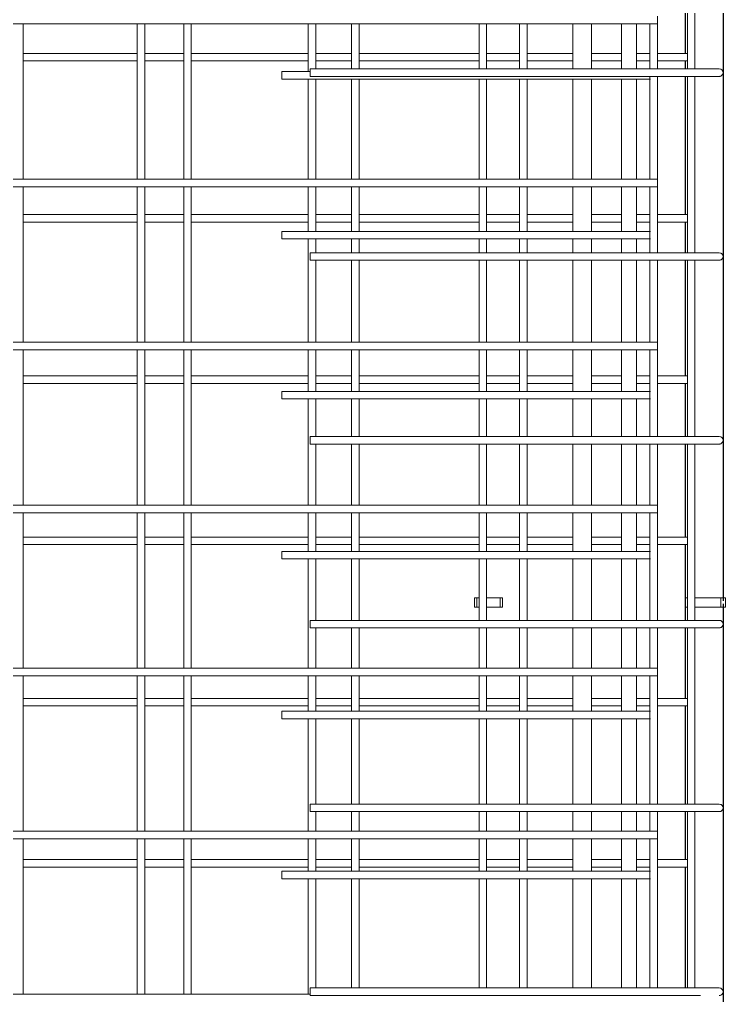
# Model space of a CAD drawing. Header units: millimetres. Extents: x 12491 to 23610, y -3081 to 6026.
# Drawn here: x 15365 to 16117, y 1246 to 2286 of the extents above; entities that cross this region are included whole.
import ezdxf

# ---------------------------------------------------------------- set-up
doc = ezdxf.new("R2010")
doc.units = ezdxf.units.MM
doc.linetypes.add('Dash', pattern=[6.36, 3.18, -3.18])
for name, color, linetype, lineweight in [('A-GENM', 13, 'Continuous', 18), ('A-WALL', 113, 'Continuous', 25), ('A-WALL-HDLN', 110, 'Dash', 25), ('S-RBAR', 171, 'Continuous', 18)]:
    doc.layers.add(name, color=color, linetype=linetype, lineweight=lineweight)

# ---------------------------------------------------------------- blocks, each defined once
blk = doc.blocks.new('RR spread anchor face based - RR-SA-2_5-200-V2-Elevation Front 1')
at = {"layer": 'A-GENM'}
for p, q in [((15849.6, 630), (15852.1, 630)), ((15849.6, 620), (15849.6, 630)), ((15852.1, 630), (15854.6, 630)), ((15852.1, 620), (15852.1, 630)), ((15862.6, 630), (15877.1, 630)), ((15877.1, 630), (15879.6, 630)), ((15877.1, 620), (15877.1, 630)), ((15879.6, 630), (15879.6, 620)), ((15852.1, 620), (15849.6, 620)), ((15854.6, 620), (15852.1, 620)), ((15877.1, 620), (15862.6, 620)), ((15879.6, 620), (15877.1, 620))]:
    blk.add_line(p, q, dxfattribs=at)
blk = doc.blocks.new('RR spread anchor face based - RR-SA-2_5-250-1726823-Elevation Front 1')
at = {"layer": 'A-GENM'}
for p, q in [((16074.6, 1670), (16076.6, 1670)), ((16084.6, 1670), (16112.1, 1670)), ((16112.1, 1670), (16117.1, 1670)), ((16112.1, 1660), (16112.1, 1670)), ((16117.1, 1670), (16117.1, 1660)), ((16076.6, 1660), (16074.6, 1660)), ((16112.1, 1660), (16084.6, 1660)), ((16117.1, 1660), (16112.1, 1660))]:
    blk.add_line(p, q, dxfattribs=at)

msp = doc.modelspace()

# ---------------------------------------------------------------- linework, layer by layer
at = {"layer": 'A-WALL'}
for p, q in [((16114.63777, 2990), (16114.63777, 1670)), ((16074.63777, 2249.93103), (16074.63777, 2413.68966)), ((16074.63777, 2233.4), (16074.63777, 2241.93103)), ((16074.63777, 2078.17241), (16074.63777, 2225.4)), ((16074.63777, 2037.6), (16074.63777, 2070.17241)), ((16074.63777, 1906.41379), (16074.63777, 2029.6)), ((16074.63777, 1841.8), (16074.63777, 1898.41379)), ((16074.63777, 1734.65517), (16074.63777, 1833.8)), ((16074.63777, 1646), (16074.63777, 1726.65517)), ((16114.63777, 1660), (16114.63777, 630)), ((16074.63777, 1562.89655), (16074.63777, 1638)), ((16074.63777, 1450.2), (16074.63777, 1554.89655)), ((16074.63777, 1391.13793), (16074.63777, 1442.2)), ((16074.63777, 1254.4), (16074.63777, 1383.13793))]:
    msp.add_line(p, q, dxfattribs=at)
at = {"layer": 'A-WALL-HDLN'}
msp.add_line((16114.63777, 1669.95039), (16114.63777, 1660.04961), dxfattribs=at)
at = {"layer": 'S-RBAR'}
for p, q in [((16076.58551, 2233.4), (16076.58551, 2421.2)), ((16084.58551, 2233.4), (16084.58551, 2421.2)), ((16044.58551, 2281.53076), (16044.58551, 2289.53076)), ((14866.49168, 2281.53076), (16044.58551, 2281.53076)), ((15369.10439, 2115.88644), (15369.10439, 2281.53076)), ((15490.59817, 2115.88644), (15490.59817, 2281.53076)), ((15498.59817, 2115.88644), (15498.59817, 2281.53076)), ((15539.97467, 2115.88644), (15539.97467, 2281.53076)), ((15547.97467, 2115.88644), (15547.97467, 2281.53076)), ((15672.59395, 2230.58793), (15672.59395, 2281.53076)), ((15680.59395, 2233.4), (15680.59395, 2281.53076)), ((15718.84495, 2233.4), (15718.84495, 2281.53076)), ((15726.84495, 2233.4), (15726.84495, 2281.53076)), ((15854.58973, 2233.4), (15854.58973, 2281.53076)), ((15862.58973, 2233.4), (15862.58973, 2281.53076)), ((15897.71523, 2233.4), (15897.71523, 2281.53076)), ((15905.71523, 2233.4), (15905.71523, 2281.53076)), ((15954.5695, 2233.4), (15954.5695, 2281.53076)), ((15974.5695, 2233.4), (15974.5695, 2281.53076)), ((16006.33133, 2233.4), (16006.33133, 2281.53076)), ((16022.33133, 2233.4), (16022.33133, 2281.53076)), ((16036.58551, 2233.4), (16036.58551, 2281.53076)), ((16044.58551, 2233.4), (16044.58551, 2281.53076)), ((15369.10439, 2249.93103), (15490.59817, 2249.93103)), ((15498.59817, 2249.93103), (15539.97467, 2249.93103)), ((15547.97467, 2249.93103), (15672.59395, 2249.93103)), ((15680.59395, 2249.93103), (15718.84495, 2249.93103)), ((15726.84495, 2249.93103), (15854.58973, 2249.93103)), ((15862.58973, 2249.93103), (15897.71523, 2249.93103)), ((15905.71523, 2249.93103), (15954.5695, 2249.93103)), ((15974.5695, 2249.93103), (16006.33133, 2249.93103)), ((16022.33133, 2249.93103), (16036.58551, 2249.93103)), ((16044.58551, 2249.93103), (16076.58551, 2249.93103)), ((15369.10439, 2241.93103), (15490.59817, 2241.93103)), ((15498.59817, 2241.93103), (15539.97467, 2241.93103)), ((15547.97467, 2241.93103), (15672.59395, 2241.93103)), ((15680.59395, 2241.93103), (15718.84495, 2241.93103)), ((15726.84495, 2241.93103), (15854.58973, 2241.93103)), ((15862.58973, 2241.93103), (15897.71523, 2241.93103)), ((15905.71523, 2241.93103), (15954.5695, 2241.93103)), ((15974.5695, 2241.93103), (16006.33133, 2241.93103)), ((16022.33133, 2241.93103), (16036.58551, 2241.93103)), ((16044.58551, 2241.93103), (16076.58551, 2241.93103)), ((15674.5695, 2230.58793), (15644.58551, 2230.58793)), ((15644.58551, 2230.58793), (15644.58551, 2222.58793)), ((15674.5695, 2233.4), (16090.5695, 2233.4)), ((15674.5695, 2225.4), (15674.5695, 2233.4)), ((15674.5695, 2225.4), (16090.5695, 2225.4)), ((16036.58551, 2115.88644), (16036.58551, 2225.4)), ((16044.58551, 2115.88644), (16044.58551, 2225.4)), ((16076.58551, 2037.6), (16076.58551, 2225.4)), ((16084.58551, 2037.6), (16084.58551, 2225.4)), ((16110.5695, 2233.4), (16090.5695, 2233.4)), ((16110.5695, 2225.4), (16090.5695, 2225.4)), ((16004.58551, 2222.58793), (15644.58551, 2222.58793)), ((15672.59395, 2115.88644), (15672.59395, 2222.58793)), ((15680.59395, 2115.88644), (15680.59395, 2222.58793)), ((15718.84495, 2115.88644), (15718.84495, 2222.58793)), ((15726.84495, 2115.88644), (15726.84495, 2222.58793)), ((15854.58973, 2115.88644), (15854.58973, 2222.58793)), ((15862.58973, 2115.88644), (15862.58973, 2222.58793)), ((15897.71523, 2115.88644), (15897.71523, 2222.58793)), ((15905.71523, 2115.88644), (15905.71523, 2222.58793)), ((15954.5695, 2115.88644), (15954.5695, 2222.58793)), ((15974.5695, 2115.88644), (15974.5695, 2222.58793)), ((16004.58551, 2222.58793), (16037.2443, 2222.58793)), ((16006.33133, 2115.88644), (16006.33133, 2222.58793)), ((16022.33133, 2115.88644), (16022.33133, 2222.58793)), ((14866.49168, 2115.88644), (16044.58551, 2115.88644)), ((16044.58551, 2107.88644), (16044.58551, 2115.88644)), ((14866.49168, 2107.88644), (16044.58551, 2107.88644)), ((15369.10439, 1942.24212), (15369.10439, 2107.88644)), ((15490.59817, 1942.24212), (15490.59817, 2107.88644)), ((15498.59817, 1942.24212), (15498.59817, 2107.88644)), ((15539.97467, 1942.24212), (15539.97467, 2107.88644)), ((15547.97467, 1942.24212), (15547.97467, 2107.88644)), ((15672.59395, 2060.2162), (15672.59395, 2107.88644)), ((15680.59395, 2060.2162), (15680.59395, 2107.88644)), ((15718.84495, 2060.2162), (15718.84495, 2107.88644)), ((15726.84495, 2060.2162), (15726.84495, 2107.88644)), ((15854.58973, 2060.2162), (15854.58973, 2107.88644)), ((15862.58973, 2060.2162), (15862.58973, 2107.88644)), ((15897.71523, 2060.2162), (15897.71523, 2107.88644)), ((15905.71523, 2060.2162), (15905.71523, 2107.88644)), ((15954.5695, 2060.2162), (15954.5695, 2107.88644)), ((15974.5695, 2060.2162), (15974.5695, 2107.88644)), ((16006.33133, 2060.2162), (16006.33133, 2107.88644)), ((16022.33133, 2060.2162), (16022.33133, 2107.88644)), ((16036.58551, 2037.6), (16036.58551, 2107.88644)), ((16044.58551, 2037.6), (16044.58551, 2107.88644)), ((15369.10439, 2078.17241), (15490.59817, 2078.17241)), ((15369.10439, 2070.17241), (15490.59817, 2070.17241)), ((15498.59817, 2078.17241), (15539.97467, 2078.17241)), ((15498.59817, 2070.17241), (15539.97467, 2070.17241)), ((15547.97467, 2078.17241), (15672.59395, 2078.17241)), ((15547.97467, 2070.17241), (15672.59395, 2070.17241)), ((15680.59395, 2078.17241), (15718.84495, 2078.17241)), ((15680.59395, 2070.17241), (15718.84495, 2070.17241)), ((15726.84495, 2078.17241), (15854.58973, 2078.17241)), ((15726.84495, 2070.17241), (15854.58973, 2070.17241)), ((15862.58973, 2078.17241), (15897.71523, 2078.17241)), ((15862.58973, 2070.17241), (15897.71523, 2070.17241)), ((15905.71523, 2078.17241), (15954.5695, 2078.17241)), ((15905.71523, 2070.17241), (15954.5695, 2070.17241)), ((15974.5695, 2078.17241), (16006.33133, 2078.17241)), ((15974.5695, 2070.17241), (16006.33133, 2070.17241)), ((16022.33133, 2078.17241), (16036.58551, 2078.17241)), ((16022.33133, 2070.17241), (16036.58551, 2070.17241)), ((16044.58551, 2078.17241), (16076.58551, 2078.17241)), ((16044.58551, 2070.17241), (16076.58551, 2070.17241)), ((16004.58551, 2060.2162), (15644.58551, 2060.2162)), ((15644.58551, 2060.2162), (15644.58551, 2052.2162)), ((16004.58551, 2060.2162), (16037.2443, 2060.2162)), ((16004.58551, 2052.2162), (15644.58551, 2052.2162)), ((15672.59395, 1942.24212), (15672.59395, 2052.2162)), ((15680.59395, 2037.6), (15680.59395, 2052.2162)), ((15718.84495, 2037.6), (15718.84495, 2052.2162)), ((15726.84495, 2037.6), (15726.84495, 2052.2162)), ((15854.58973, 2037.6), (15854.58973, 2052.2162)), ((15862.58973, 2037.6), (15862.58973, 2052.2162)), ((15897.71523, 2037.6), (15897.71523, 2052.2162)), ((15905.71523, 2037.6), (15905.71523, 2052.2162)), ((15954.5695, 2037.6), (15954.5695, 2052.2162)), ((15974.5695, 2037.6), (15974.5695, 2052.2162)), ((16004.58551, 2052.2162), (16037.2443, 2052.2162)), ((16006.33133, 2037.6), (16006.33133, 2052.2162)), ((16022.33133, 2037.6), (16022.33133, 2052.2162)), ((15674.5695, 2037.6), (16090.5695, 2037.6)), ((15674.5695, 2029.6), (15674.5695, 2037.6)), ((15674.5695, 2029.6), (16090.5695, 2029.6)), ((15680.59395, 1942.24212), (15680.59395, 2029.6)), ((15718.84495, 1942.24212), (15718.84495, 2029.6)), ((15726.84495, 1942.24212), (15726.84495, 2029.6)), ((15854.58973, 1942.24212), (15854.58973, 2029.6)), ((15862.58973, 1942.24212), (15862.58973, 2029.6)), ((15897.71523, 1942.24212), (15897.71523, 2029.6)), ((15905.71523, 1942.24212), (15905.71523, 2029.6)), ((15954.5695, 1942.24212), (15954.5695, 2029.6)), ((15974.5695, 1942.24212), (15974.5695, 2029.6)), ((16006.33133, 1942.24212), (16006.33133, 2029.6)), ((16022.33133, 1942.24212), (16022.33133, 2029.6)), ((16036.58551, 1942.24212), (16036.58551, 2029.6)), ((16044.58551, 1942.24212), (16044.58551, 2029.6)), ((16076.58551, 1841.8), (16076.58551, 2029.6)), ((16084.58551, 1841.8), (16084.58551, 2029.6)), ((16110.5695, 2037.6), (16090.5695, 2037.6)), ((16110.5695, 2029.6), (16090.5695, 2029.6)), ((14866.49168, 1942.24212), (16044.58551, 1942.24212)), ((14866.49168, 1934.24212), (16044.58551, 1934.24212)), ((15369.10439, 1768.5978), (15369.10439, 1934.24212)), ((15490.59817, 1768.5978), (15490.59817, 1934.24212)), ((15498.59817, 1768.5978), (15498.59817, 1934.24212)), ((15539.97467, 1768.5978), (15539.97467, 1934.24212)), ((15547.97467, 1768.5978), (15547.97467, 1934.24212)), ((15672.59395, 1889.84448), (15672.59395, 1934.24212)), ((15680.59395, 1889.84448), (15680.59395, 1934.24212)), ((15718.84495, 1889.84448), (15718.84495, 1934.24212)), ((15726.84495, 1889.84448), (15726.84495, 1934.24212)), ((15854.58973, 1889.84448), (15854.58973, 1934.24212)), ((15862.58973, 1889.84448), (15862.58973, 1934.24212)), ((15897.71523, 1889.84448), (15897.71523, 1934.24212)), ((15905.71523, 1889.84448), (15905.71523, 1934.24212)), ((15954.5695, 1889.84448), (15954.5695, 1934.24212)), ((15974.5695, 1889.84448), (15974.5695, 1934.24212)), ((16006.33133, 1889.84448), (16006.33133, 1934.24212)), ((16022.33133, 1889.84448), (16022.33133, 1934.24212)), ((16036.58551, 1841.8), (16036.58551, 1934.24212)), ((16044.58551, 1934.24212), (16044.58551, 1942.24212)), ((16044.58551, 1841.8), (16044.58551, 1934.24212)), ((15369.10439, 1906.41379), (15490.59817, 1906.41379)), ((15498.59817, 1906.41379), (15539.97467, 1906.41379)), ((15547.97467, 1906.41379), (15672.59395, 1906.41379)), ((15680.59395, 1906.41379), (15718.84495, 1906.41379)), ((15726.84495, 1906.41379), (15854.58973, 1906.41379)), ((15862.58973, 1906.41379), (15897.71523, 1906.41379)), ((15905.71523, 1906.41379), (15954.5695, 1906.41379)), ((15974.5695, 1906.41379), (16006.33133, 1906.41379)), ((16022.33133, 1906.41379), (16036.58551, 1906.41379)), ((16044.58551, 1906.41379), (16076.58551, 1906.41379)), ((15369.10439, 1898.41379), (15490.59817, 1898.41379)), ((15498.59817, 1898.41379), (15539.97467, 1898.41379)), ((15547.97467, 1898.41379), (15672.59395, 1898.41379)), ((15680.59395, 1898.41379), (15718.84495, 1898.41379)), ((15726.84495, 1898.41379), (15854.58973, 1898.41379)), ((15862.58973, 1898.41379), (15897.71523, 1898.41379)), ((15905.71523, 1898.41379), (15954.5695, 1898.41379)), ((15974.5695, 1898.41379), (16006.33133, 1898.41379)), ((16022.33133, 1898.41379), (16036.58551, 1898.41379)), ((16044.58551, 1898.41379), (16076.58551, 1898.41379)), ((16004.58551, 1889.84448), (15644.58551, 1889.84448)), ((15644.58551, 1889.84448), (15644.58551, 1881.84448)), ((16004.58551, 1881.84448), (15644.58551, 1881.84448)), ((15672.59395, 1768.5978), (15672.59395, 1881.84448)), ((15680.59395, 1841.8), (15680.59395, 1881.84448)), ((15718.84495, 1841.8), (15718.84495, 1881.84448)), ((15726.84495, 1841.8), (15726.84495, 1881.84448)), ((15854.58973, 1841.8), (15854.58973, 1881.84448)), ((15862.58973, 1841.8), (15862.58973, 1881.84448)), ((15897.71523, 1841.8), (15897.71523, 1881.84448)), ((15905.71523, 1841.8), (15905.71523, 1881.84448)), ((15954.5695, 1841.8), (15954.5695, 1881.84448)), ((15974.5695, 1841.8), (15974.5695, 1881.84448)), ((16004.58551, 1889.84448), (16037.2443, 1889.84448)), ((16004.58551, 1881.84448), (16037.2443, 1881.84448)), ((16006.33133, 1841.8), (16006.33133, 1881.84448)), ((16022.33133, 1841.8), (16022.33133, 1881.84448)), ((15674.5695, 1841.8), (16090.5695, 1841.8)), ((15674.5695, 1833.8), (15674.5695, 1841.8)), ((16110.5695, 1841.8), (16090.5695, 1841.8)), ((15674.5695, 1833.8), (16090.5695, 1833.8)), ((15680.59395, 1768.5978), (15680.59395, 1833.8)), ((15718.84495, 1768.5978), (15718.84495, 1833.8)), ((15726.84495, 1768.5978), (15726.84495, 1833.8)), ((15854.58973, 1768.5978), (15854.58973, 1833.8)), ((15862.58973, 1768.5978), (15862.58973, 1833.8)), ((15897.71523, 1768.5978), (15897.71523, 1833.8)), ((15905.71523, 1768.5978), (15905.71523, 1833.8)), ((15954.5695, 1768.5978), (15954.5695, 1833.8)), ((15974.5695, 1768.5978), (15974.5695, 1833.8)), ((16006.33133, 1768.5978), (16006.33133, 1833.8)), ((16022.33133, 1768.5978), (16022.33133, 1833.8)), ((16036.58551, 1768.5978), (16036.58551, 1833.8)), ((16044.58551, 1768.5978), (16044.58551, 1833.8)), ((16076.58551, 1646), (16076.58551, 1833.8)), ((16084.58551, 1646), (16084.58551, 1833.8)), ((16110.5695, 1833.8), (16090.5695, 1833.8)), ((14866.49168, 1768.5978), (16044.58551, 1768.5978)), ((16044.58551, 1760.5978), (16044.58551, 1768.5978)), ((14873.15774, 1760.5978), (16044.58551, 1760.5978)), ((15369.10439, 1594.95347), (15369.10439, 1760.5978)), ((15490.59817, 1594.95347), (15490.59817, 1760.5978)), ((15498.59817, 1594.95347), (15498.59817, 1760.5978)), ((15539.97467, 1594.95347), (15539.97467, 1760.5978)), ((15547.97467, 1594.95347), (15547.97467, 1760.5978)), ((15672.59395, 1719.47275), (15672.59395, 1760.5978)), ((15680.59395, 1719.47275), (15680.59395, 1760.5978)), ((15718.84495, 1719.47275), (15718.84495, 1760.5978)), ((15726.84495, 1719.47275), (15726.84495, 1760.5978)), ((15854.58973, 1719.47275), (15854.58973, 1760.5978)), ((15862.58973, 1719.47275), (15862.58973, 1760.5978)), ((15897.71523, 1719.47275), (15897.71523, 1760.5978)), ((15905.71523, 1719.47275), (15905.71523, 1760.5978)), ((15954.5695, 1719.47275), (15954.5695, 1760.5978)), ((15974.5695, 1719.47275), (15974.5695, 1760.5978)), ((16006.33133, 1719.47275), (16006.33133, 1760.5978)), ((16022.33133, 1719.47275), (16022.33133, 1760.5978)), ((16036.58551, 1646), (16036.58551, 1760.5978)), ((16044.58551, 1646), (16044.58551, 1760.5978)), ((15369.10439, 1734.65517), (15490.59817, 1734.65517)), ((15369.10439, 1726.65517), (15490.59817, 1726.65517)), ((15498.59817, 1734.65517), (15539.97467, 1734.65517)), ((15498.59817, 1726.65517), (15539.97467, 1726.65517)), ((15547.97467, 1734.65517), (15672.59395, 1734.65517)), ((15547.97467, 1726.65517), (15672.59395, 1726.65517)), ((15680.59395, 1734.65517), (15718.84495, 1734.65517)), ((15680.59395, 1726.65517), (15718.84495, 1726.65517)), ((15726.84495, 1734.65517), (15854.58973, 1734.65517)), ((15726.84495, 1726.65517), (15854.58973, 1726.65517)), ((15862.58973, 1734.65517), (15897.71523, 1734.65517)), ((15862.58973, 1726.65517), (15897.71523, 1726.65517)), ((15905.71523, 1734.65517), (15954.5695, 1734.65517)), ((15905.71523, 1726.65517), (15954.5695, 1726.65517)), ((15974.5695, 1734.65517), (16006.33133, 1734.65517)), ((15974.5695, 1726.65517), (16006.33133, 1726.65517)), ((16022.33133, 1734.65517), (16036.58551, 1734.65517)), ((16022.33133, 1726.65517), (16036.58551, 1726.65517)), ((16044.58551, 1734.65517), (16076.58551, 1734.65517)), ((16044.58551, 1726.65517), (16076.58551, 1726.65517)), ((16004.58551, 1719.47275), (15644.58551, 1719.47275)), ((15644.58551, 1719.47275), (15644.58551, 1711.47275)), ((16004.58551, 1719.47275), (16037.2443, 1719.47275)), ((16004.58551, 1711.47275), (15644.58551, 1711.47275)), ((15672.59395, 1594.95347), (15672.59395, 1711.47275)), ((15680.59395, 1646), (15680.59395, 1711.47275)), ((15718.84495, 1646), (15718.84495, 1711.47275)), ((15726.84495, 1646), (15726.84495, 1711.47275)), ((15854.58973, 1646), (15854.58973, 1711.47275)), ((15862.58973, 1646), (15862.58973, 1711.47275)), ((15897.71523, 1646), (15897.71523, 1711.47275)), ((15905.71523, 1646), (15905.71523, 1711.47275)), ((15954.5695, 1646), (15954.5695, 1711.47275)), ((15974.5695, 1646), (15974.5695, 1711.47275)), ((16004.58551, 1711.47275), (16037.2443, 1711.47275)), ((16006.33133, 1646), (16006.33133, 1711.47275)), ((16022.33133, 1646), (16022.33133, 1711.47275)), ((15674.5695, 1646), (16090.5695, 1646)), ((15674.5695, 1638), (15674.5695, 1646)), ((16110.5695, 1646), (16090.5695, 1646)), ((15674.5695, 1638), (16090.5695, 1638)), ((15680.59395, 1594.95347), (15680.59395, 1638)), ((15718.84495, 1594.95347), (15718.84495, 1638)), ((15726.84495, 1594.95347), (15726.84495, 1638)), ((15854.58973, 1594.95347), (15854.58973, 1638)), ((15862.58973, 1594.95347), (15862.58973, 1638)), ((15897.71523, 1594.95347), (15897.71523, 1638)), ((15905.71523, 1594.95347), (15905.71523, 1638)), ((15954.5695, 1594.95347), (15954.5695, 1638)), ((15974.5695, 1594.95347), (15974.5695, 1638)), ((16006.33133, 1594.95347), (16006.33133, 1638)), ((16022.33133, 1594.95347), (16022.33133, 1638)), ((16036.58551, 1594.95347), (16036.58551, 1638)), ((16044.58551, 1594.95347), (16044.58551, 1638)), ((16076.58551, 1450.2), (16076.58551, 1638)), ((16084.58551, 1450.2), (16084.58551, 1638)), ((16110.5695, 1638), (16090.5695, 1638)), ((15050.5695, 1594.95347), (16044.58551, 1594.95347)), ((16044.58551, 1586.95347), (16044.58551, 1594.95347)), ((14866.49168, 1586.95347), (16044.58551, 1586.95347)), ((15369.10439, 1421.30915), (15369.10439, 1586.95347)), ((15490.59817, 1421.30915), (15490.59817, 1586.95347)), ((15498.59817, 1421.30915), (15498.59817, 1586.95347)), ((15539.97467, 1421.30915), (15539.97467, 1586.95347)), ((15547.97467, 1421.30915), (15547.97467, 1586.95347)), ((15672.59395, 1549.10103), (15672.59395, 1586.95347)), ((15680.59395, 1549.10103), (15680.59395, 1586.95347)), ((15718.84495, 1549.10103), (15718.84495, 1586.95347)), ((15726.84495, 1549.10103), (15726.84495, 1586.95347)), ((15854.58973, 1549.10103), (15854.58973, 1586.95347)), ((15862.58973, 1549.10103), (15862.58973, 1586.95347)), ((15897.71523, 1549.10103), (15897.71523, 1586.95347)), ((15905.71523, 1549.10103), (15905.71523, 1586.95347)), ((15954.5695, 1549.10103), (15954.5695, 1586.95347)), ((15974.5695, 1549.10103), (15974.5695, 1586.95347)), ((16006.33133, 1549.10103), (16006.33133, 1586.95347)), ((16022.33133, 1549.10103), (16022.33133, 1586.95347)), ((16036.58551, 1450.2), (16036.58551, 1586.95347)), ((16044.58551, 1450.2), (16044.58551, 1586.95347)), ((15369.10439, 1562.89655), (15490.59817, 1562.89655)), ((15498.59817, 1562.89655), (15539.97467, 1562.89655)), ((15547.97467, 1562.89655), (15672.59395, 1562.89655)), ((15680.59395, 1562.89655), (15718.84495, 1562.89655)), ((15726.84495, 1562.89655), (15854.58973, 1562.89655)), ((15862.58973, 1562.89655), (15897.71523, 1562.89655)), ((15905.71523, 1562.89655), (15954.5695, 1562.89655)), ((15974.5695, 1562.89655), (16006.33133, 1562.89655)), ((16022.33133, 1562.89655), (16036.58551, 1562.89655)), ((16044.58551, 1562.89655), (16076.58551, 1562.89655)), ((15369.10439, 1554.89655), (15490.59817, 1554.89655)), ((15498.59817, 1554.89655), (15539.97467, 1554.89655)), ((15547.97467, 1554.89655), (15672.59395, 1554.89655)), ((16004.58551, 1549.10103), (15644.58551, 1549.10103)), ((15644.58551, 1549.10103), (15644.58551, 1541.10103)), ((15680.59395, 1554.89655), (15718.84495, 1554.89655)), ((15726.84495, 1554.89655), (15854.58973, 1554.89655)), ((15862.58973, 1554.89655), (15897.71523, 1554.89655)), ((15905.71523, 1554.89655), (15954.5695, 1554.89655)), ((15974.5695, 1554.89655), (16006.33133, 1554.89655)), ((16004.58551, 1549.10103), (16037.2443, 1549.10103)), ((16022.33133, 1554.89655), (16036.58551, 1554.89655)), ((16044.58551, 1554.89655), (16076.58551, 1554.89655)), ((16004.58551, 1541.10103), (15644.58551, 1541.10103)), ((15672.59395, 1421.30915), (15672.59395, 1541.10103)), ((15680.59395, 1450.2), (15680.59395, 1541.10103)), ((15718.84495, 1450.2), (15718.84495, 1541.10103)), ((15726.84495, 1450.2), (15726.84495, 1541.10103)), ((15854.58973, 1450.2), (15854.58973, 1541.10103)), ((15862.58973, 1450.2), (15862.58973, 1541.10103)), ((15897.71523, 1450.2), (15897.71523, 1541.10103)), ((15905.71523, 1450.2), (15905.71523, 1541.10103)), ((15954.5695, 1450.2), (15954.5695, 1541.10103)), ((15974.5695, 1450.2), (15974.5695, 1541.10103)), ((16004.58551, 1541.10103), (16037.2443, 1541.10103)), ((16006.33133, 1450.2), (16006.33133, 1541.10103)), ((16022.33133, 1450.2), (16022.33133, 1541.10103)), ((15674.5695, 1450.2), (16090.5695, 1450.2)), ((15674.5695, 1442.2), (15674.5695, 1450.2)), ((16110.5695, 1450.2), (16090.5695, 1450.2)), ((15674.5695, 1442.2), (16090.5695, 1442.2)), ((15680.59395, 1421.30915), (15680.59395, 1442.2)), ((15718.84495, 1421.30915), (15718.84495, 1442.2)), ((15726.84495, 1421.30915), (15726.84495, 1442.2)), ((15854.58973, 1421.30915), (15854.58973, 1442.2)), ((15862.58973, 1421.30915), (15862.58973, 1442.2)), ((15897.71523, 1421.30915), (15897.71523, 1442.2)), ((15905.71523, 1421.30915), (15905.71523, 1442.2)), ((15954.5695, 1421.30915), (15954.5695, 1442.2)), ((15974.5695, 1421.30915), (15974.5695, 1442.2)), ((16006.33133, 1421.30915), (16006.33133, 1442.2)), ((16022.33133, 1421.30915), (16022.33133, 1442.2)), ((16036.58551, 1421.30915), (16036.58551, 1442.2)), ((16044.58551, 1421.30915), (16044.58551, 1442.2)), ((16076.58551, 1254.4), (16076.58551, 1442.2)), ((16084.58551, 1254.4), (16084.58551, 1442.2)), ((16110.5695, 1442.2), (16090.5695, 1442.2)), ((14866.49168, 1421.30915), (16044.58551, 1421.30915)), ((16044.58551, 1413.30915), (16044.58551, 1421.30915)), ((14866.49168, 1413.30915), (16044.58551, 1413.30915)), ((15369.10439, 1247.66483), (15369.10439, 1413.30915)), ((15490.59817, 1247.66483), (15490.59817, 1413.30915)), ((15498.59817, 1247.66483), (15498.59817, 1413.30915)), ((15539.97467, 1247.66483), (15539.97467, 1413.30915)), ((15547.97467, 1247.66483), (15547.97467, 1413.30915)), ((15672.59395, 1378.7293), (15672.59395, 1413.30915)), ((15680.59395, 1378.7293), (15680.59395, 1413.30915)), ((15718.84495, 1378.7293), (15718.84495, 1413.30915)), ((15726.84495, 1378.7293), (15726.84495, 1413.30915)), ((15854.58973, 1378.7293), (15854.58973, 1413.30915)), ((15862.58973, 1378.7293), (15862.58973, 1413.30915)), ((15897.71523, 1378.7293), (15897.71523, 1413.30915)), ((15905.71523, 1378.7293), (15905.71523, 1413.30915)), ((15954.5695, 1378.7293), (15954.5695, 1413.30915)), ((15974.5695, 1378.7293), (15974.5695, 1413.30915)), ((16006.33133, 1378.7293), (16006.33133, 1413.30915)), ((16022.33133, 1378.7293), (16022.33133, 1413.30915)), ((16036.58551, 1254.4), (16036.58551, 1413.30915)), ((16044.58551, 1254.4), (16044.58551, 1413.30915)), ((15369.10439, 1391.13793), (15490.59817, 1391.13793)), ((15369.10439, 1383.13793), (15490.59817, 1383.13793)), ((15498.59817, 1391.13793), (15539.97467, 1391.13793)), ((15498.59817, 1383.13793), (15539.97467, 1383.13793)), ((15547.97467, 1391.13793), (15672.59395, 1391.13793)), ((15547.97467, 1383.13793), (15672.59395, 1383.13793)), ((15680.59395, 1391.13793), (15718.84495, 1391.13793)), ((15680.59395, 1383.13793), (15718.84495, 1383.13793)), ((15726.84495, 1391.13793), (15854.58973, 1391.13793)), ((15726.84495, 1383.13793), (15854.58973, 1383.13793)), ((15862.58973, 1391.13793), (15897.71523, 1391.13793)), ((15862.58973, 1383.13793), (15897.71523, 1383.13793)), ((15905.71523, 1391.13793), (15954.5695, 1391.13793)), ((15905.71523, 1383.13793), (15954.5695, 1383.13793)), ((15974.5695, 1391.13793), (16006.33133, 1391.13793)), ((15974.5695, 1383.13793), (16006.33133, 1383.13793)), ((16022.33133, 1391.13793), (16036.58551, 1391.13793)), ((16022.33133, 1383.13793), (16036.58551, 1383.13793)), ((16044.58551, 1391.13793), (16076.58551, 1391.13793)), ((16044.58551, 1383.13793), (16076.58551, 1383.13793)), ((16004.58551, 1378.7293), (15644.58551, 1378.7293)), ((15644.58551, 1378.7293), (15644.58551, 1370.7293)), ((16004.58551, 1378.7293), (16037.2443, 1378.7293)), ((16004.58551, 1370.7293), (15644.58551, 1370.7293)), ((15672.59395, 1247.66483), (15672.59395, 1370.7293)), ((15680.59395, 1254.4), (15680.59395, 1370.7293)), ((15718.84495, 1254.4), (15718.84495, 1370.7293)), ((15726.84495, 1254.4), (15726.84495, 1370.7293)), ((15854.58973, 1254.4), (15854.58973, 1370.7293)), ((15862.58973, 1254.4), (15862.58973, 1370.7293)), ((15897.71523, 1254.4), (15897.71523, 1370.7293)), ((15905.71523, 1254.4), (15905.71523, 1370.7293)), ((15954.5695, 1254.4), (15954.5695, 1370.7293)), ((15974.5695, 1254.4), (15974.5695, 1370.7293)), ((16004.58551, 1370.7293), (16037.2443, 1370.7293)), ((16006.33133, 1254.4), (16006.33133, 1370.7293)), ((16022.33133, 1254.4), (16022.33133, 1370.7293)), ((14866.49168, 1247.66483), (15674.5695, 1247.66483)), ((15674.5695, 1254.4), (16090.5695, 1254.4)), ((15674.5695, 1246.4), (15674.5695, 1254.4)), ((16110.5695, 1254.4), (16090.5695, 1254.4)), ((15674.5695, 1246.4), (16090.5695, 1246.4))]:
    msp.add_line(p, q, dxfattribs=at)
for centre, start, end in [((16110.5695, 2229.4), 270, 90), ((16110.5695, 2229.4), 270, 285), ((16110.5695, 2229.4), 15, 60), ((16110.5695, 2229.4), 300, 345), ((16110.5695, 2033.6), 270, 90), ((16110.5695, 2033.6), 270, 285), ((16110.5695, 2033.6), 15, 60), ((16110.5695, 2033.6), 300, 345), ((16110.5695, 1837.8), 270, 90), ((16110.5695, 1837.8), 15, 60), ((16110.5695, 1837.8), 270, 285), ((16110.5695, 1837.8), 300, 345), ((16110.5695, 1642), 270, 90), ((16110.5695, 1642), 15, 60), ((16110.5695, 1642), 270, 285), ((16110.5695, 1642), 300, 345), ((16110.5695, 1446.2), 270, 90), ((16110.5695, 1446.2), 15, 60), ((16110.5695, 1446.2), 300, 345), ((16110.5695, 1446.2), 270, 285), ((16110.5695, 1250.4), 270, 90), ((16110.5695, 1250.4), 15, 60), ((16110.5695, 1250.4), 300, 345), ((16110.5695, 1250.4), 270, 285)]:
    msp.add_arc(centre, 4, start, end, dxfattribs=at)

# ---------------------------------------------------------------- block references
at = {"layer": 'A-GENM'}
for name, p in [('RR spread anchor face based - RR-SA-2_5-200-V2-Elevation Front 1', (0, 1040)), ('RR spread anchor face based - RR-SA-2_5-250-1726823-Elevation Front 1', (0, 0))]:
    msp.add_blockref(name, p, dxfattribs=at)

doc.saveas('drawing.dxf')
